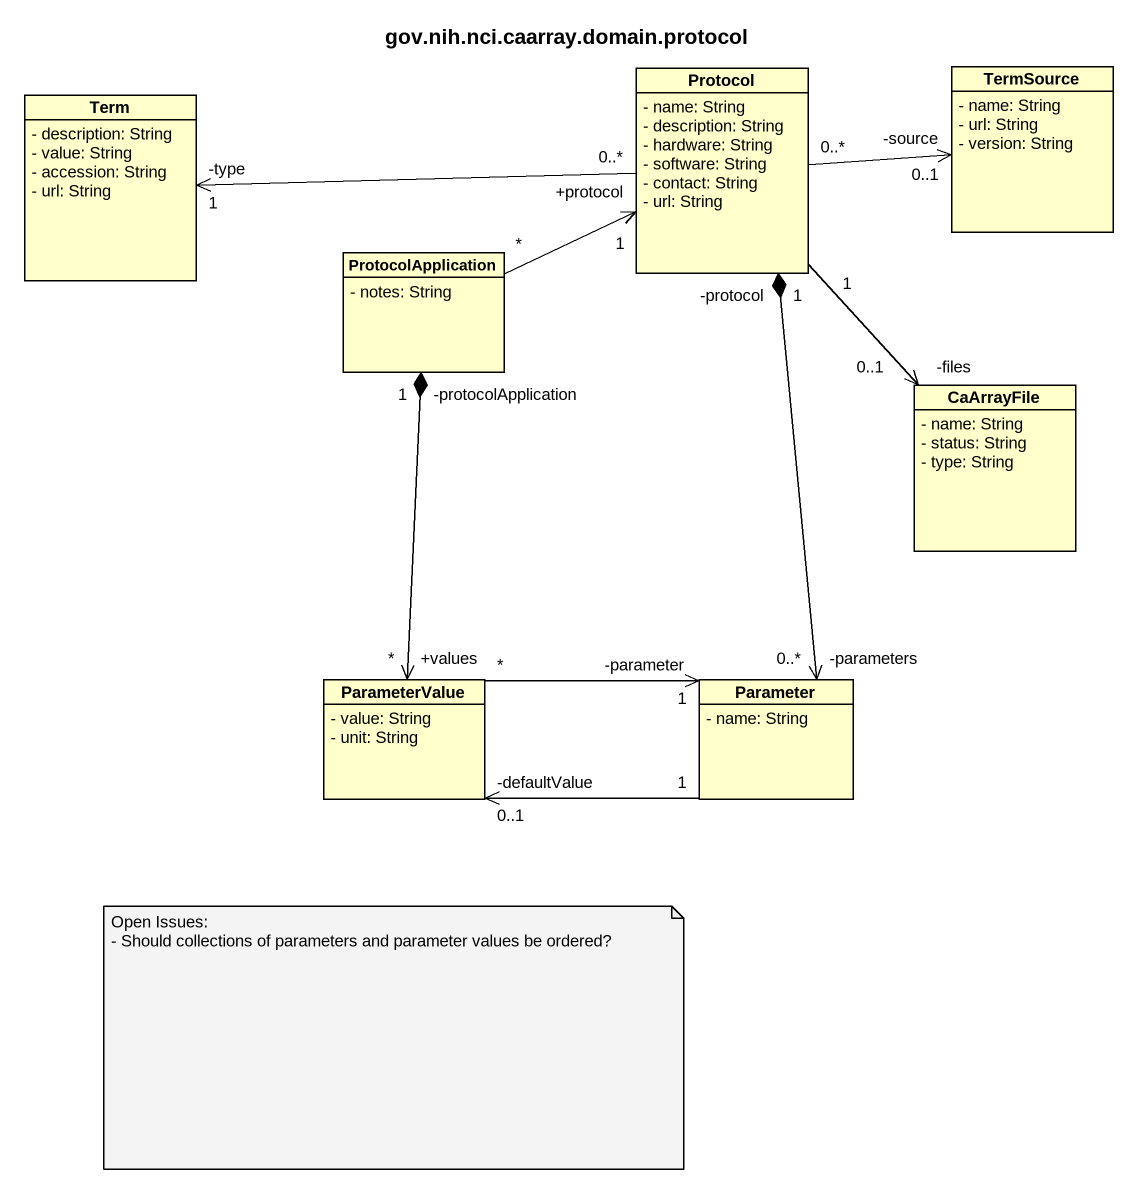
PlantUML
@startuml
title gov.nih.nci.caarray.domain.protocol
hide circle
hide empty members
skinparam classAttributeIconSize 0
class Term {
  - description: String
  - value: String
  - accession: String
  - url: String
}
class "Protocol" as Protocol_ {
  - name: String
  - description: String
  - hardware: String
  - software: String
  - contact: String
  - url: String
}
class TermSource {
  - name: String
  - url: String
  - version: String
}
class ProtocolApplication {
  - notes: String
}
class CaArrayFile {
  - name: String
  - status: String
  - type: String
}
class ParameterValue {
  - value: String
  - unit: String
}
class Parameter {
  - name: String
}
Protocol_ "0..*" -left-> "-type\n1" Term
Protocol_ "0..*" -right-> "-source\n0..1" TermSource
Protocol_ "1" --> "-files\n0..1" CaArrayFile
Protocol_ "-protocol\n1" *--> "-parameters\n0..*" Parameter
ProtocolApplication "*" -right-> "+protocol\n1" Protocol_
ProtocolApplication "-protocolApplication\n1" *--> "+values\n*" ParameterValue
ParameterValue "*" -right-> "-parameter\n1" Parameter
Parameter "1" -left-> "-defaultValue\n0..1" ParameterValue
note as N1
  Open Issues:
  - Should collections of parameters and parameter values be ordered?
end note
@enduml
